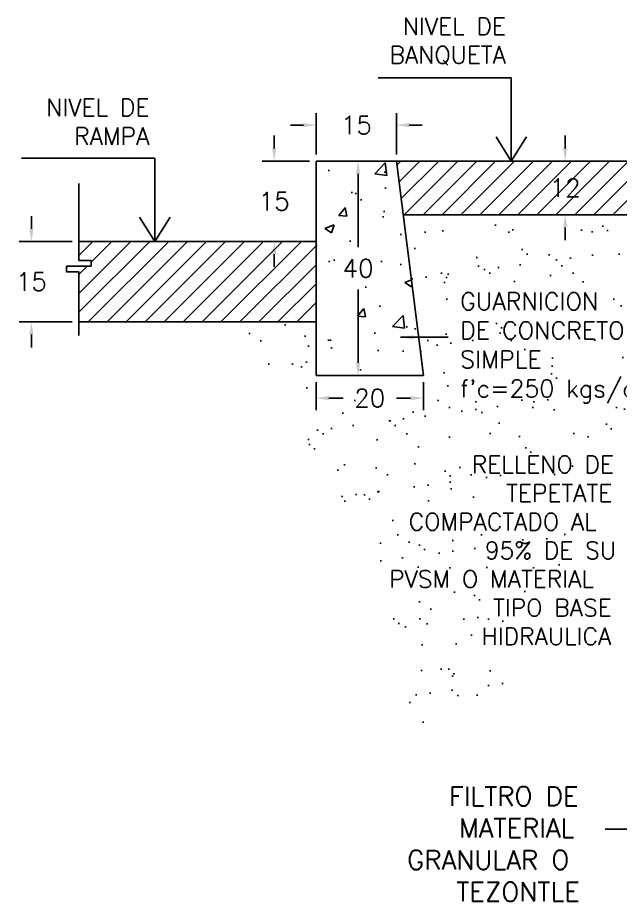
# Model space of a CAD drawing. Header units: millimetres. Extents: x -478 to -58, y -79 to 80.
# Drawn here: x -452.14 to -447.64, y 20.36 to 26.95 of the extents above; entities that cross this region are included whole.
import ezdxf

# ---------------------------------------------------------------- set-up
doc = ezdxf.new("R2010")
doc.units = ezdxf.units.MM
doc.header["$MEASUREMENT"] = 0
doc.layers.get('Defpoints').update_dxf_attribs({"color": 71})
for name, color, linetype in [('L1', 1, 'Continuous'), ('MUROS', 4, 'Continuous'), ('texto', 5, 'Continuous')]:
    doc.layers.add(name, color=color, linetype=linetype)
doc.styles.add('PEQ', font='simplex.shx', dxfattribs={"height": 0.09})
doc.styles.add('ROMANS', font='simplex.shx')
doc.dimstyles.new('STANDARD$0', dxfattribs={"dimtxt": 0.135, "dimasz": 0.095, "dimexe": 0.09, "dimexo": 0.05, "dimgap": 0.09, "dimtad": 0, "dimtih": 1, "dimtoh": 1, "dimdec": 0, "dimlfac": 100, "dimzin": 0, "dimdsep": 46, "dimtxsty": 'ROMANS', "dimcen": 0.09, "dimclrd": 1, "dimclre": 1, "dimclrt": 5, "dimadec": 0, "dimazin": 0, "dimtfac": 1, "dimtdec": 0, "dimtofl": 0, "dimtmove": 0, "dimatfit": 1, "dimfxl": 1, "dimtolj": 1, "dimtzin": 0, "dimarcsym": 0})
pattern_1 = [(45, (1.06689, -0.6441), (-0.070710678, 0.070710678), [])]

# ---------------------------------------------------------------- blocks, each defined once
blk = doc.blocks.new('*D195')
at = {"layer": 'Defpoints', "color": 0}
for p in [(-452.0359, 25.2815), (-451.6814, 25.2815), (-451.6814, 24.6815)]:
    blk.add_point(p, dxfattribs=at)
at = {"layer": 'L1', "color": 1, "lineweight": -2}
for p, q in [((-452.0359, 25.3765), (-452.0359, 25.4715)), ((-451.7314, 25.2815), (-452.1259, 25.2815)), ((-451.7314, 24.6815), (-452.1259, 24.6815)), ((-452.0359, 24.5865), (-452.0359, 24.4915))]:
    blk.add_line(p, q, dxfattribs=at)
at = {"layer": 'L1', "color": 1}
for points in [[(-452.0517, 25.3765), (-452.0201, 25.3765), (-452.0359, 25.2815)], [(-452.0517, 24.5865), (-452.0201, 24.5865), (-452.0359, 24.6815)]]:
    blk.add_solid(points, dxfattribs=at)
at = {"layer": 'L1', "color": 5, "insert": (-452.0359, 24.9815), "char_height": 0.135, "attachment_point": 5, "style": 'ROMANS'}
blk.add_mtext('\\A1;15', dxfattribs=at)
blk = doc.blocks.new('*D196')
at = {"layer": 'Defpoints', "color": 0}
for p in [(-450.2251, 25.8815), (-449.9122, 25.8815), (-449.9122, 25.2815)]:
    blk.add_point(p, dxfattribs=at)
at = {"layer": 'L1', "color": 1, "lineweight": -2}
for p, q in [((-450.2251, 25.9765), (-450.2251, 26.0715)), ((-449.9622, 25.8815), (-450.3151, 25.8815)), ((-449.9622, 25.2815), (-450.3151, 25.2815)), ((-450.2251, 25.1865), (-450.2251, 25.0915))]:
    blk.add_line(p, q, dxfattribs=at)
at = {"layer": 'L1', "color": 1}
for points in [[(-450.2409, 25.9765), (-450.2093, 25.9765), (-450.2251, 25.8815)], [(-450.2409, 25.1865), (-450.2093, 25.1865), (-450.2251, 25.2815)]]:
    blk.add_solid(points, dxfattribs=at)
at = {"layer": 'L1', "color": 5, "insert": (-450.2251, 25.5815), "char_height": 0.135, "attachment_point": 5, "style": 'ROMANS'}
blk.add_mtext('\\A1;15', dxfattribs=at)
blk = doc.blocks.new('*D203')
at = {"layer": 'Defpoints', "color": 0}
for p in [(-448.0548, 25.8815), (-448.0548, 25.8815), (-448.0547, 25.4816)]:
    blk.add_point(p, dxfattribs=at)
at = {"layer": 'L1', "color": 1, "lineweight": -2}
for p, q in [((-448.0548, 25.9765), (-448.0548, 26.0715)), ((-448.1048, 25.8815), (-448.1448, 25.8815)), ((-448.1047, 25.4816), (-448.1448, 25.4816)), ((-448.0548, 25.3866), (-448.0548, 25.2916))]:
    blk.add_line(p, q, dxfattribs=at)
at = {"layer": 'L1', "color": 1}
for points in [[(-448.0706, 25.9765), (-448.0389, 25.9765), (-448.0548, 25.8815)], [(-448.0706, 25.3866), (-448.0389, 25.3866), (-448.0548, 25.4816)]]:
    blk.add_solid(points, dxfattribs=at)
at = {"layer": 'L1', "color": 5, "insert": (-448.0548, 25.6816), "char_height": 0.135, "attachment_point": 5, "style": 'ROMANS'}
blk.add_mtext('\\A1;12', dxfattribs=at)
blk = doc.blocks.new('*D205')
at = {"layer": 'Defpoints', "color": 0}
for p in [(-449.3122, 26.1501), (-449.9122, 25.8815), (-449.3122, 25.8815)]:
    blk.add_point(p, dxfattribs=at)
at = {"layer": 'L1', "color": 1, "lineweight": -2}
for p, q in [((-449.9122, 25.9315), (-449.9122, 26.2401)), ((-449.3122, 25.9315), (-449.3122, 26.2401)), ((-450.0072, 26.1501), (-450.1022, 26.1501)), ((-449.2172, 26.1501), (-449.1222, 26.1501))]:
    blk.add_line(p, q, dxfattribs=at)
at = {"layer": 'L1', "color": 1}
for points in [[(-450.0072, 26.1659), (-450.0072, 26.1343), (-449.9122, 26.1501)], [(-449.2172, 26.1659), (-449.2172, 26.1343), (-449.3122, 26.1501)]]:
    blk.add_solid(points, dxfattribs=at)
at = {"layer": 'L1', "color": 5, "insert": (-449.6122, 26.1501), "char_height": 0.135, "attachment_point": 5, "style": 'ROMANS'}
blk.add_mtext('\\A1;15', dxfattribs=at)
blk = doc.blocks.new('*D206')
at = {"layer": 'Defpoints', "color": 0}
for p in [(-449.6122, 25.8815), (-449.6122, 24.2815), (-449.5995, 24.2815)]:
    blk.add_point(p, dxfattribs=at)
at = {"layer": 'L1', "color": 1, "lineweight": -2}
for p, q in [((-449.5622, 25.8815), (-449.5095, 25.8815)), ((-449.5995, 25.7865), (-449.5995, 25.239)), ((-449.5995, 24.3765), (-449.5995, 24.924)), ((-449.5622, 24.2815), (-449.5095, 24.2815))]:
    blk.add_line(p, q, dxfattribs=at)
at = {"layer": 'L1', "color": 1}
for points in [[(-449.6154, 25.7865), (-449.5837, 25.7865), (-449.5995, 25.8815)], [(-449.6154, 24.3765), (-449.5837, 24.3765), (-449.5995, 24.2815)]]:
    blk.add_solid(points, dxfattribs=at)
at = {"layer": 'L1', "color": 5, "insert": (-449.5995, 25.0815), "char_height": 0.135, "attachment_point": 5, "style": 'ROMANS'}
blk.add_mtext('\\A1;40', dxfattribs=at)
blk = doc.blocks.new('*D207')
at = {"layer": 'Defpoints', "color": 0}
for p in [(-449.9122, 24.2815), (-449.1122, 24.2815), (-449.1122, 24.1129)]:
    blk.add_point(p, dxfattribs=at)
at = {"layer": 'L1', "color": 1, "lineweight": -2}
for p, q in [((-449.9122, 24.2315), (-449.9122, 24.0229)), ((-449.1122, 24.2315), (-449.1122, 24.0229)), ((-449.8172, 24.1129), (-449.7114, 24.1129)), ((-449.2072, 24.1129), (-449.3129, 24.1129))]:
    blk.add_line(p, q, dxfattribs=at)
at = {"layer": 'L1', "color": 1}
for points in [[(-449.8172, 24.1288), (-449.8172, 24.0971), (-449.9122, 24.1129)], [(-449.2072, 24.1288), (-449.2072, 24.0971), (-449.1122, 24.1129)]]:
    blk.add_solid(points, dxfattribs=at)
at = {"layer": 'L1', "color": 5, "insert": (-449.5122, 24.1129), "char_height": 0.135, "attachment_point": 5, "style": 'ROMANS'}
blk.add_mtext('\\A1;20', dxfattribs=at)

msp = doc.modelspace()

# ---------------------------------------------------------------- hatches: boundary and pattern name
at = {"layer": 'L1'}
h = msp.add_hatch(dxfattribs=at)
h.set_pattern_fill('AR-CONC', color=256, scale=0.1, style=0)
h.set_pattern_definition([(50, (1.0669, -0.6441), (0.7172602, -0.0627521), [0.075, -0.825]), (355, (1.0669, -0.6441), (-0.1387513, 0.7521921), [0.06, -0.66]), (100.4514, (1.12666, -0.6493), (0.5785094, 0.6894395), [0.0637402, -0.7011421]), (46.1842, (1.0669, -0.4441), (1.067241, -0.165519), [0.1125, -1.2375]), (96.6356, (1.1558, -0.4579), (0.9346627, 0.9741179), [0.0956103, -1.051713]), (351.1842, (1.0669, -0.4441), (0.934662, 0.9741186), [0.09, -0.99]), (21, (1.1669, -0.4941), (0.59690705, -0.4026189), [0.075, -0.825]), (326, (1.1669, -0.4941), (0.2433153, 0.72515), [0.06, -0.66]), (71.4514, (1.2166, -0.52765), (0.8402226, 0.3225305), [0.0637402, -0.7011421]), (37.5, (1.06689, -0.6441), (0.01215986, 0.33289385), [0, -0.652, 0, -0.67, 0, -0.6625]), (7.5, (1.0669, -0.6441), (0.26306954, 0.3944117), [0, -0.382, 0, -0.637, 0, -0.2525]), (327.5, (0.84389, -0.6441), (0.53382244, -0.02255487), [0, -0.25, 0, -0.78, 0, -1.035]), (317.5, (0.7439, -0.6441), (0.58318617, 0.100105), [0, -0.325, 0, -0.518, 0, -0.735])])
h.paths.add_polyline_path([(-449.91215, 24.28146), (-449.11215, 24.28146), (-449.31215, 25.88146), (-449.91215, 25.88146)])
h = msp.add_hatch(dxfattribs=at)
h.set_pattern_fill('ANSI31', color=256, scale=0.8, style=0)
h.set_pattern_definition(pattern_1)
h.paths.add_polyline_path([(-446.73736, 25.48162), (-446.73736, 25.88162), (-449.31215, 25.88146), (-449.26217, 25.48162)])
h = msp.add_hatch(dxfattribs=at)
h.set_pattern_fill('AR-SAND', color=256, scale=0.2, style=0)
h.set_pattern_definition([(37.5, (1.0669, -0.6441), (-0.01259867, 0.38536475), [0, -0.304, 0, -0.34, 0, -0.325]), (7.5, (1.0669, -0.6441), (0.35395534, 0.5644292), [0, -0.164, 0, -0.274, 0, -0.105]), (327.5, (0.8209, -0.6441), (0.62282837, 0.0011318), [0, -0.1, 0, -0.36, 0, -0.47]), (317.5, (0.8209, -0.6441), (0.6012253, 0.1755351), [0, -0.05, 0, -0.236, 0, -0.27])])
edge = h.paths.add_edge_path()
edge.add_spline(control_points=[(-450.46977, 24.68146), (-450.29114, 24.29221), (-449.94296, 23.53351), (-449.1754, 22.74029), (-449.44332, 21.62811), (-448.61862, 21.59828), (-448.05819, 22.9744), (-447.5532, 24.13251), (-446.91166, 24.98641), (-446.76011, 25.24311), (-446.73736, 25.28162)], knot_values=[0, 0, 0, 0, 1.2707376, 2.4768482, 3.3336503, 3.52432, 4.6911407, 6.947363, 7.7078882, 7.842162, 7.842162, 7.842162, 7.842162], degree=3, periodic=0)
edge.add_line((-446.73736, 25.28162), (-446.73736, 25.48162))
edge.add_line((-446.73736, 25.48162), (-449.26217, 25.48162))
edge.add_line((-449.26217, 25.48162), (-449.11215, 24.28146))
edge.add_line((-449.11215, 24.28146), (-449.91215, 24.28146))
edge.add_line((-449.91215, 24.28146), (-449.91215, 24.68146))
edge.add_line((-449.91215, 24.68146), (-450.46977, 24.68146))
h = msp.add_hatch(dxfattribs=at)
h.set_pattern_fill('ANSI31', color=256, scale=0.8, style=0)
h.set_pattern_definition(pattern_1)
h.paths.add_polyline_path([(-449.91215, 24.68146), (-449.91215, 25.28146), (-451.6814, 25.28146), (-451.6814, 25.13999), (-451.59057, 25.13999), (-451.59057, 25.09755), (-451.77373, 25.09755), (-451.77373, 25.05511), (-451.6814, 25.05511), (-451.6814, 24.68146)])

# ---------------------------------------------------------------- linework, layer by layer
msp.add_lwpolyline([(-451.6814, 25.71417), (-451.6814, 25.13999), (-451.59057, 25.13999), (-451.59057, 25.09755), (-451.77373, 25.09755), (-451.77373, 25.05511), (-451.6814, 25.05511), (-451.6814, 24.57927)], dxfattribs=at)
at = {"layer": 'MUROS'}
for p, q in [((-449.91215, 25.88146), (-449.91215, 24.28146)), ((-449.91215, 25.88146), (-449.31215, 25.88146)), ((-446.73736, 25.88162), (-449.31215, 25.88146)), ((-449.11215, 24.28146), (-449.31215, 25.88146)), ((-446.73736, 25.48162), (-449.26217, 25.48162)), ((-449.91215, 25.28146), (-451.6814, 25.28146)), ((-449.91215, 24.68146), (-451.6814, 24.68146)), ((-449.91215, 24.28146), (-449.11215, 24.28146))]:
    msp.add_line(p, q, dxfattribs=at)
at = {"layer": 'texto'}
for p, q in [((-448.45634, 26.50324), (-449.44994, 26.50324)), ((-448.45634, 25.88152), (-448.45634, 26.50324)), ((-448.45634, 25.88152), (-448.57008, 26.06282)), ((-448.45634, 25.88152), (-448.3426, 26.06282)), ((-451.11524, 25.90319), (-452.10883, 25.90319)), ((-451.11524, 25.28146), (-451.11524, 25.90319)), ((-451.11524, 25.28146), (-451.22898, 25.46277)), ((-451.11524, 25.28146), (-451.00149, 25.46277))]:
    msp.add_line(p, q, dxfattribs=at)

# ---------------------------------------------------------------- texts
at = {"layer": 'L1', "color": 5, "char_height": 0.135, "style": 'ROMANS'}
for insert, attachment_point in [((-449.90315, 25.211), 4), ((-448.91335, 21.54146), 6)]:
    msp.add_mtext('\\A1;', dxfattribs=dict(at, insert=insert, attachment_point=attachment_point))
at = {"layer": 'texto', "char_height": 0.12825, "style": 'PEQ'}
for s, insert, attachment_point in [('NIVEL DE\\PBANQUETA', (-448.49658, 26.77424), 6), ('NIVEL DE\\PRAMPA', (-451.15547, 26.17418), 6), ('\\pi-1.1604;RELLENO DE\\P\\pi-0.90386;TEPETATE\\P\\pi-1.6306;COMPACTADO AL\\P\\pi-1.0626;95% DE SU \\P\\pi-1.7772;PVSM O MATERIAL\\P\\pi-1.0016;TIPO BASE\\P\\pi-1.0871;HIDRAULICA', (-447.59076, 22.97687), 4)]:
    msp.add_mtext(s, dxfattribs=dict(at, insert=insert, attachment_point=attachment_point))
at = {"layer": 'texto', "style": 'PEQ'}
for s, insert, char_height, width, attachment_point in [("GUARNICION\\PDE CONCRETO\\PSIMPLE\\Pf'c=250 kgs/cms2", (-448.83764, 24.90007), 0.13, 7.8046976, 1), ('\\A1;\\pi0.67991;FILTRO DE\\P\\pi0.75455;MATERIAL \\P\\pi0.36776;GRANULAR O \\P\\pi0.73419;TEZONTLE', (-449.60097, 20.78642), 0.1425, 1.7452647, 4)]:
    msp.add_mtext(s, dxfattribs=dict(at, insert=insert, char_height=char_height, width=width, attachment_point=attachment_point))

# ---------------------------------------------------------------- dimensions: what is measured, and where the dimension line sits
at = {"layer": 'L1'}
for base, p1, p2, text, picture, middle in [((-449.31215, 26.1501), (-449.91215, 25.88146), (-449.31215, 25.88146), '15', '*D205', (-449.61215, 26.1501)), ((-449.11215, 24.11293), (-449.91215, 24.28146), (-449.11215, 24.28146), '20', '*D207', (-449.51215, 24.11293))]:
    dim = msp.add_linear_dim(base=base, p1=p1, p2=p2, text=text, dimstyle='STANDARD$0', dxfattribs=at)
    dim.commit()
    dim.dimension.update_dxf_attribs({"geometry": picture, "text_midpoint": middle})
for base, p1, p2, text, picture, middle in [((-450.2251, 25.88146), (-449.91215, 25.28146), (-449.91215, 25.88146), '15', '*D196', (-450.2251, 25.58146)), ((-448.05477, 25.88154), (-448.05475, 25.48162), (-448.05477, 25.88154), '12', '*D203', (-448.05477, 25.68158)), ((-449.59953, 24.28146), (-449.61215, 25.88146), (-449.61215, 24.28146), '40', '*D206', (-449.59953, 25.08146)), ((-452.0359, 25.28146), (-451.6814, 24.68146), (-451.6814, 25.28146), '15', '*D195', (-452.0359, 24.98146))]:
    dim = msp.add_linear_dim(base=base, p1=p1, p2=p2, angle=90, text=text, dimstyle='STANDARD$0', dxfattribs=at)
    dim.commit()
    dim.dimension.update_dxf_attribs({"geometry": picture, "text_midpoint": middle})

# ---------------------------------------------------------------- leaders
for points in [[(-449.2825, 24.5669), (-448.92627, 24.5669)], [(-446.73736, 20.89736), (-447.75647, 20.89736)]]:
    msp.add_leader(points, dimstyle='STANDARD$0', dxfattribs=at)

doc.saveas('drawing.dxf')
